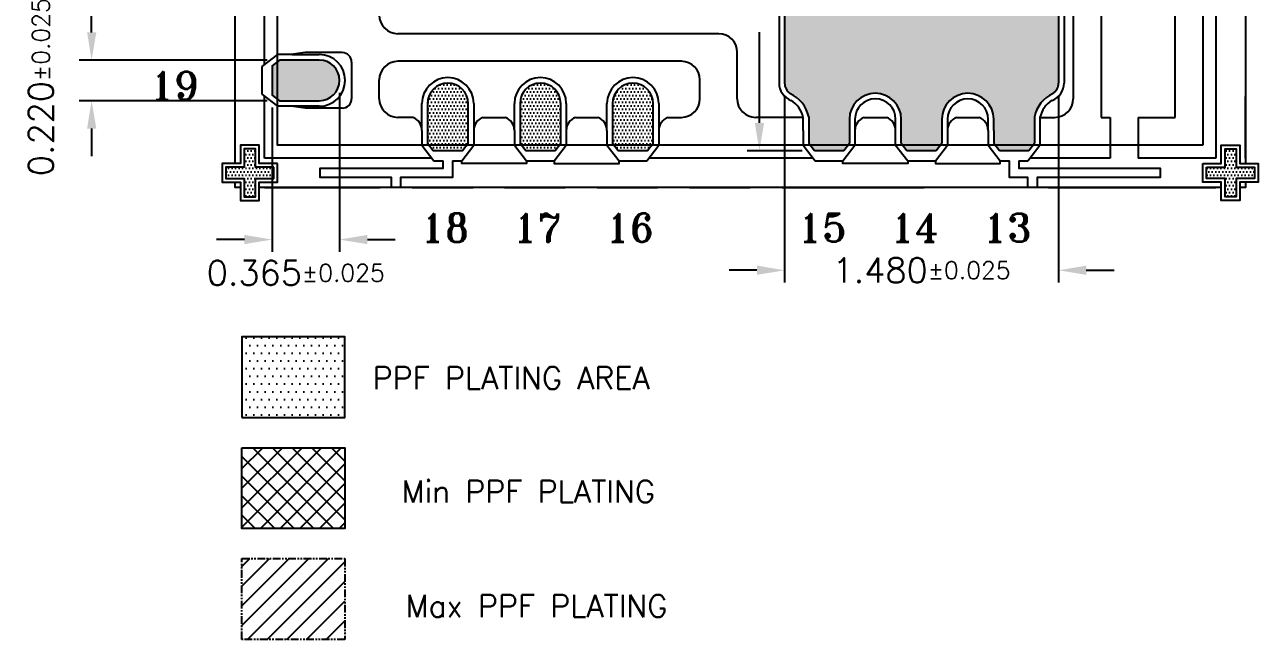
# Model space of a CAD drawing. Extents: x -63 to 190, y -89 to 86.
# Drawn here: x 80.5 to 180.5, y -55.1 to -5.2 of the extents above; entities that cross this region are included whole.
import ezdxf

# ---------------------------------------------------------------- set-up
doc = ezdxf.new("R2010")
doc.units = 0
doc.header["$MEASUREMENT"] = 0
doc.linetypes.add('HIDDEN', pattern=[0.375, 0.25, -0.125])
doc.linetypes.add('PHANTOM2', pattern=[1.25, 0.625, -0.125, 0.125, -0.125, 0.125, -0.125])
doc.layers.get('0').update_dxf_attribs({"linetype": 'CONTINUOUS'})
doc.layers.get('DEFPOINTS').update_dxf_attribs({"linetype": 'CONTINUOUS'})
for name, color, linetype in [('DIM', 3, 'CONTINUOUS'), ('HIDDEN', 6, 'HIDDEN'), ('max_plate', 4, 'CONTINUOUS'), ('Min', 1, 'CONTINUOUS'), ('min_plate', 6, 'CONTINUOUS'), ('NUM', 7, 'CONTINUOUS')]:
    doc.layers.add(name, color=color, linetype=linetype)
doc.styles.add('ROMANS', font='romans.shx', dxfattribs={"height": 2})
doc.styles.add('ROMANT', font='romant')
doc.dimstyles.new('DETAIL-A-1$0', dxfattribs={"dimscale": 25, "dimtxt": 0.08, "dimasz": 0.09, "dimexe": 0.04, "dimexo": 0.04, "dimgap": 0.04, "dimtad": 0, "dimdec": 3, "dimlfac": 0.05, "dimzin": 0, "dimdsep": 46, "dimtxsty": 'ROMANS', "dimcen": 0.04, "dimadec": 0, "dimazin": 0, "dimtfac": 1, "dimtdec": 3, "dimtofl": 0, "dimtmove": 0, "dimatfit": 3, "dimfxl": 1, "dimtolj": 1, "dimtzin": 0, "dimarcsym": 0})
pattern_1 = [(0, (0, 0), (0.140625, 0.28125), [0, -0.28125])]

# ---------------------------------------------------------------- blocks, each defined once
blk = doc.blocks.new('*D26')
at = {"layer": 'DEFPOINTS', "color": 0, "transparency": 16777216}
for p in [(297.93, 397.41), (282.7, 394.11), (297.93, 394.11)]:
    blk.add_point(p, dxfattribs=at)
at = {"layer": 'DIM', "color": 0, "lineweight": -2, "transparency": 16777216}
for p, q in [((282.7, 399.66), (282.7, 401.91)), ((296.93, 397.41), (281.7, 397.41)), ((296.93, 394.11), (281.7, 394.11)), ((282.7, 391.86), (282.7, 389.61))]:
    blk.add_line(p, q, dxfattribs=at)
at = {"layer": 'DIM', "color": 0, "transparency": 16777216}
for points in [[(282.33, 399.66), (283.08, 399.66), (282.7, 397.41)], [(282.33, 391.86), (283.08, 391.86), (282.7, 394.11)]]:
    blk.add_solid(points, dxfattribs=at)
at = {"layer": 'DIM', "color": 0, "transparency": 16777216, "insert": (278.59, 395.21), "char_height": 2, "attachment_point": 5, "rotation": 90, "style": 'ROMANS'}
blk.add_mtext('\\A1;0.220{\\H1.4;±0.025}', dxfattribs=at)
blk = doc.blocks.new('*D27')
at = {"layer": 'DEFPOINTS', "color": 0, "transparency": 16777216}
for p in [(302.8, 395.76), (297.33, 394.57), (297.33, 382.85)]:
    blk.add_point(p, dxfattribs=at)
at = {"layer": 'DIM', "color": 0, "lineweight": -2, "transparency": 16777216}
for p, q in [((302.8, 394.76), (302.8, 381.85)), ((297.33, 393.57), (297.33, 381.85)), ((295.08, 382.85), (292.83, 382.85)), ((305.05, 382.85), (307.3, 382.85))]:
    blk.add_line(p, q, dxfattribs=at)
at = {"layer": 'DIM', "color": 0, "transparency": 16777216}
for points in [[(295.08, 383.23), (295.08, 382.48), (297.33, 382.85)], [(305.05, 383.23), (305.05, 382.48), (302.8, 382.85)]]:
    blk.add_solid(points, dxfattribs=at)
at = {"layer": 'DIM', "color": 0, "transparency": 16777216, "insert": (299.25, 380.15), "char_height": 2, "attachment_point": 5, "style": 'ROMANS'}
blk.add_mtext('\\A1;0.365{\\H1.4;±0.025}', dxfattribs=at)
blk = doc.blocks.new('*D35')
at = {"layer": 'DEFPOINTS', "color": 0, "transparency": 16777216}
for p in [(338.88, 395.54), (361.08, 395.54), (361.08, 380.36)]:
    blk.add_point(p, dxfattribs=at)
at = {"layer": 'DIM', "color": 0, "lineweight": -2, "transparency": 16777216}
for p, q in [((338.88, 394.54), (338.88, 379.36)), ((361.08, 394.54), (361.08, 379.36)), ((336.63, 380.36), (334.38, 380.36)), ((363.33, 380.36), (365.58, 380.36))]:
    blk.add_line(p, q, dxfattribs=at)
at = {"layer": 'DIM', "color": 0, "transparency": 16777216}
for points in [[(336.63, 380.74), (336.63, 379.99), (338.88, 380.36)], [(363.33, 380.74), (363.33, 379.99), (361.08, 380.36)]]:
    blk.add_solid(points, dxfattribs=at)
at = {"layer": 'DIM', "color": 0, "transparency": 16777216, "insert": (349.98, 380.36), "char_height": 2, "attachment_point": 5, "style": 'ROMANS'}
blk.add_mtext('\\A1;1.480{\\H1.4;±0.025}', dxfattribs=at)
blk = doc.blocks.new('*D36')
at = {"layer": 'DEFPOINTS', "color": 0, "transparency": 16777216}
for p in [(339.93, 427.11), (336.83, 390.06), (341.29, 390.06)]:
    blk.add_point(p, dxfattribs=at)
at = {"layer": 'DIM', "color": 0, "lineweight": -2, "transparency": 16777216}
for p, q in [((338.93, 427.11), (335.83, 427.11)), ((336.83, 424.86), (336.83, 417.5)), ((336.83, 392.31), (336.83, 399.68)), ((340.29, 390.06), (335.83, 390.06))]:
    blk.add_line(p, q, dxfattribs=at)
at = {"layer": 'DIM', "color": 0, "transparency": 16777216}
for points in [[(336.46, 424.86), (337.21, 424.86), (336.83, 427.11)], [(336.46, 392.31), (337.21, 392.31), (336.83, 390.06)]]:
    blk.add_solid(points, dxfattribs=at)
at = {"layer": 'DIM', "color": 0, "transparency": 16777216, "insert": (336.83, 408.59), "char_height": 2, "attachment_point": 5, "rotation": 90, "style": 'ROMANS'}
blk.add_mtext('\\A1;2.470{\\H1.4;±0.025}', dxfattribs=at)

msp = doc.modelspace()

# ---------------------------------------------------------------- hatches: boundary and pattern name
at = {"layer": 'max_plate'}
h = msp.add_hatch(dxfattribs=at)
h.set_pattern_fill('ANSI31', color=256, scale=9, style=0)
h.set_pattern_definition([(45, (112.1222, 3.0096), (-0.795495, 0.795495), [])])
h.paths.add_polyline_path([(106.4444, -48.544), (98.1115, -48.544), (98.1115, -55.0881), (106.4444, -55.0881)])
at = {"layer": 'Min'}
h = msp.add_hatch(dxfattribs=at)
h.set_pattern_fill('DOTS,_O', color=256, scale=4.5)
h.set_pattern_definition(pattern_1)
h.paths.add_polyline_path([(164.3, 40.2445, 0.17265492), (164.0639, 40.9079, -0.04980692), (163.85, 41.2311), (163.85, 44.8477), (163.3894, 45.45), (161.0106, 45.45), (160.55, 44.8477), (160.55, 43.125), (160.55, 42.9, -1), (156.35, 42.9), (156.35, 43.8099), (156.35, 44.8477), (155.8894, 45.45), (153.5106, 45.45), (153.05, 44.8477), (153.05, 41.2311, -0.04980692), (152.8361, 40.9079, 0.17265492), (152.6, 40.2445), (152.6, 23.55, -0.41421356), (150.65, 21.6), (143.15, 21.6, 0.41421356), (142.1, 20.55), (142.1, -9.9705, 0.24026343), (142.5334, -10.8204, -0.24146491), (144.05, -12.7016), (144.05, -14.8477), (144.5106, -15.45), (146.8894, -15.45), (147.35, -14.8477), (147.35, -12.9001, -1), (151.55, -12.9001), (151.55, -14.8477), (152.0106, -15.45), (154.3894, -15.45), (154.85, -14.8477), (154.85, -12.9001, -1), (159.05, -12.9001), (159.05, -13.8099), (159.05, -14.8477), (159.5106, -15.45), (161.8894, -15.45), (162.35, -14.8477), (162.35, -12.7016, -0.24146491), (163.8666, -10.8204, 0.24026343), (164.3, -9.9705)])
h.paths.add_polyline_path([(146, 34.5, 0.41421356), (145.7, 34.8), (142.7, 34.8, 0.41421356), (142.4, 34.5), (142.4, 29.25, 0.41421356), (142.7, 28.95), (145.7, 28.95, 0.41421356), (146, 29.25)], flags=17)
h.paths.add_polyline_path([(135.44, 34.35, 0.41421356), (134.39, 35.4), (115.5864, 35.4), (111.35, 31.1636), (111.35, 10.575, 0.41421356), (112.4, 9.525), (134.39, 9.525, 0.41421356), (135.44, 10.575)])
h = msp.add_hatch(dxfattribs=at)
h.set_pattern_fill('DOTS,_O', color=256, scale=4.5)
h.set_pattern_definition(pattern_1)
edge = h.paths.add_edge_path()
edge.add_arc((104.375, -9.75), 1.65, 270, 450)
edge.add_line((104.375, -8.1), (101.1523, -8.1))
edge.add_line((101.1523, -8.1), (100.55, -8.5606))
edge.add_line((100.55, -8.5606), (100.55, -10.9394))
edge.add_line((100.55, -10.9394), (101.1523, -11.4))
edge.add_line((101.1523, -11.4), (104.375, -11.4))
edge = h.paths.add_edge_path()
edge.add_arc((104.375, -2.25), 1.65, 270, 450)
edge.add_line((104.375, -0.6), (101.1523, -0.6))
edge.add_line((101.1523, -0.6), (100.55, -1.0606))
edge.add_line((100.55, -1.0606), (100.55, -3.4394))
edge.add_line((100.55, -3.4394), (101.1523, -3.9))
edge.add_line((101.1523, -3.9), (104.375, -3.9))
edge = h.paths.add_edge_path()
edge.add_arc((104.375, 5.25), 1.65, 270, 450)
edge.add_line((104.375, 6.9), (101.1523, 6.9))
edge.add_line((101.1523, 6.9), (100.55, 6.4394))
edge.add_line((100.55, 6.4394), (100.55, 4.0606))
edge.add_line((100.55, 4.0606), (101.1523, 3.6))
edge.add_line((101.1523, 3.6), (104.375, 3.6))
edge = h.paths.add_edge_path()
edge.add_arc((104.375, 12.75), 1.65, 270, 450)
edge.add_line((104.375, 14.4), (101.1523, 14.4))
edge.add_line((101.1523, 14.4), (100.55, 13.9394))
edge.add_line((100.55, 13.9394), (100.55, 11.5606))
edge.add_line((100.55, 11.5606), (101.1523, 11.1))
edge.add_line((101.1523, 11.1), (104.375, 11.1))
edge = h.paths.add_edge_path()
edge.add_arc((104.375, 20.25), 1.65, 270, 450)
edge.add_line((104.375, 21.9), (101.1523, 21.9))
edge.add_line((101.1523, 21.9), (100.55, 21.4394))
edge.add_line((100.55, 21.4394), (100.55, 19.0606))
edge.add_line((100.55, 19.0606), (101.1523, 18.6))
edge.add_line((101.1523, 18.6), (104.375, 18.6))
edge = h.paths.add_edge_path()
edge.add_arc((104.375, 27.75), 1.65, 270, 450)
edge.add_line((104.375, 29.4), (101.1523, 29.4))
edge.add_line((101.1523, 29.4), (100.55, 28.9394))
edge.add_line((100.55, 28.9394), (100.55, 26.5606))
edge.add_line((100.55, 26.5606), (101.1523, 26.1))
edge.add_line((101.1523, 26.1), (104.375, 26.1))
edge = h.paths.add_edge_path()
edge.add_arc((104.375, 35.25), 1.65, 270, 450)
edge.add_line((104.375, 36.9), (101.1523, 36.9))
edge.add_line((101.1523, 36.9), (100.55, 36.4394))
edge.add_line((100.55, 36.4394), (100.55, 34.0606))
edge.add_line((100.55, 34.0606), (101.1523, 33.6))
edge.add_line((101.1523, 33.6), (104.375, 33.6))
h = msp.add_hatch(dxfattribs=at)
h.set_pattern_fill('DOTS,_O', color=256, scale=4.5)
h.set_pattern_definition(pattern_1)
h.paths.add_polyline_path([(128.15, -11.625), (128.15, -14.8477), (128.6106, -15.45), (130.9894, -15.45), (131.45, -14.8477), (131.45, -11.625, 1)])
h.paths.add_polyline_path([(123.95, -11.625, 1), (120.65, -11.625), (120.65, -14.8477), (121.1106, -15.45), (123.4894, -15.45), (123.95, -14.8477)])
h.paths.add_polyline_path([(116.45, -11.625, 1), (113.15, -11.625), (113.15, -14.8477), (113.6106, -15.45), (115.9894, -15.45), (116.45, -14.8477)])
h = msp.add_hatch(dxfattribs=at)
h.set_pattern_fill('DOTS,_O', color=256, scale=4.5)
h.set_pattern_definition(pattern_1)
h.paths.add_polyline_path([(98.3, -16.8), (96.8, -16.8), (96.8, -17.7), (98.3, -17.7), (98.3, -19.2), (99.2, -19.2), (99.2, -17.7), (100.7, -17.7), (100.7, -16.8), (99.2, -16.8), (99.2, -15.3), (98.3, -15.3)])
h = msp.add_hatch(dxfattribs=at)
h.set_pattern_fill('DOTS,_O', color=256, scale=4.5)
h.set_pattern_definition(pattern_1)
h.paths.add_polyline_path([(178.7, -16.8), (178.7, -15.3), (177.8, -15.3), (177.8, -16.8), (176.3, -16.8), (176.3, -17.7), (177.8, -17.7), (177.8, -19.2), (178.7, -19.2), (178.7, -17.7), (180.2, -17.7), (180.2, -16.8)])
h = msp.add_hatch(dxfattribs=at)
h.set_pattern_fill('DOTS', color=1, scale=10, style=0)
h.paths.add_polyline_path([(106.4444, -30.5439), (98.1115, -30.5439), (98.1115, -37.0879), (106.4444, -37.0879)])
at = {"layer": 'min_plate'}
h = msp.add_hatch(dxfattribs=at)
h.set_pattern_fill('ANSI37', color=256, scale=9, style=0)
h.set_pattern_definition([(45, (112.1222, 3.0096), (-0.795495, 0.795495), []), (135, (112.1222, 3.0096), (-0.795495, -0.795495), [])])
h.paths.add_polyline_path([(106.4444, -39.5439), (98.1115, -39.5439), (98.1115, -46.088), (106.4444, -46.088)])

# ---------------------------------------------------------------- linework, layer by layer
for p, q in [((165.5, 41.25), (165.5, -11.25)), ((164.75, 40.2445), (164.75, -9.9705)), ((167.75, 31.875), (167.75, -12.75)), ((141.65, 20.55), (141.65, -9.9705)), ((177.05, -1.2971), (177.05, -16.05)), ((173.75, -12.75), (173.75, -2.1)), ((136.7563, -5.9617), (110.7425, -5.9617)), ((101, -7.65), (99.725, -8.625)), ((102.1901, -7.65), (101, -7.65)), ((103.2295, -7.5), (102.11, -7.65)), ((102.1901, -7.65), (104.375, -7.65)), ((106.235, -7.5), (103.2295, -7.5)), ((138.2562, -9.36), (138.2562, -7.4617)), ((99.725, -8.625), (99.725, -10.875)), ((107, -8.262), (107, -11.238)), ((133.7375, -8.205), (110.7425, -8.205)), ((109.2425, -11.25), (109.2425, -9.705)), ((135.2375, -11.25), (135.2375, -9.705)), ((138.2562, -11.25), (138.2562, -9.36)), ((99.725, -10.875), (101, -11.85)), ((104.375, -11.85), (101, -11.85)), ((103.2295, -12), (102.11, -11.85)), ((106.238, -12), (103.2295, -12)), ((112.7, -13.8099), (112.7, -11.625)), ((116.9, -11.625), (116.9, -15)), ((120.2, -13.8099), (120.2, -11.625)), ((124.4, -11.625), (124.4, -15)), ((127.7, -13.8099), (127.7, -11.625)), ((131.9, -11.625), (131.9, -15)), ((111.95, -12.75), (110.7425, -12.75)), ((117.65, -12.75), (119.45, -12.75)), ((125.15, -12.75), (126.95, -12.75)), ((132.65, -12.75), (133.7375, -12.75)), ((143.6, -12.75), (139.7562, -12.75)), ((143.6, -13.8099), (143.6, -12.75)), ((147.8, -12.9001), (147.8, -15)), ((148.55, -12.75), (150.35, -12.75)), ((151.1, -15), (151.1, -12.9001)), ((155.3, -12.9001), (155.3, -15)), ((156.05, -12.75), (157.85, -12.75)), ((158.6, -13.8099), (158.6, -12.9001)), ((162.8, -12.75), (164, -12.75)), ((162.8, -12.75), (162.8, -15)), ((167.75, -12.75), (168.5, -12.75)), ((168.5, -12.75), (168.5, -16.05)), ((170.75, -12.75), (173.75, -12.75)), ((170.75, -12.75), (170.75, -16.05)), ((112.7, -13.8099), (112.7, -15)), ((120.2, -13.8099), (120.2, -15)), ((127.7, -13.8099), (127.7, -15)), ((143.6, -13.8099), (143.6, -15)), ((158.6, -13.8099), (158.6, -15)), ((112.7, -15), (113.675, -16.275)), ((115.925, -16.275), (116.9, -15)), ((120.2, -15), (121.175, -16.275)), ((123.425, -16.275), (124.4, -15)), ((127.7, -15), (128.675, -16.275)), ((130.925, -16.275), (131.9, -15)), ((143.6, -15), (144.575, -16.275)), ((146.825, -16.275), (147.8, -15)), ((151.1, -15), (152.075, -16.275)), ((154.325, -16.275), (155.3, -15)), ((158.6, -15), (159.575, -16.275)), ((161.825, -16.275), (162.8, -15)), ((113.675, -16.275), (114.425, -16.275)), ((115.175, -16.275), (115.925, -16.275)), ((121.175, -16.275), (123.425, -16.275)), ((128.675, -16.275), (130.925, -16.275)), ((144.575, -16.275), (146.825, -16.275)), ((152.075, -16.275), (154.325, -16.275)), ((159.575, -16.275), (160.325, -16.275)), ((161.075, -16.275), (161.825, -16.275)), ((177.05, -16.05), (170.75, -16.05)), ((99.95, -18.45), (109.3029, -18.45)), ((111.8971, -18.45), (116.8029, -18.45)), ((119.3971, -18.45), (124.3029, -18.45)), ((126.8971, -18.45), (131.8029, -18.45)), ((134.3971, -18.45), (139.3029, -18.45)), ((141.8971, -18.45), (153.4029, -18.45)), ((163.4971, -18.45), (177.05, -18.45))]:
    msp.add_line(p, q)
for points in [[(97.55, -16.5), (97.55, 46.5)], [(179.45, 46.5), (179.45, -16.5)], [(99.95, -8.4529), (99.95, -3.5471)], [(99.95, -16.05), (99.95, -11.0471)], [(179.45, -16.05), (179.45, -11.0471)], [(113.5029, -16.05), (99.95, -16.05)], [(110.225, -18.45), (110.225, -17.625), (104.45, -17.625), (104.45, -16.875), (114.425, -16.875), (114.425, -16.275)], [(115.175, -16.275), (115.175, -17.625), (110.975, -17.625), (110.975, -18.45)], [(121.175, -16.275), (121.175, -16.5), (115.925, -16.5), (115.925, -16.275)], [(123.425, -16.275), (123.425, -16.5), (128.675, -16.5), (128.675, -16.275)], [(144.4029, -16.05), (131.0971, -16.05)], [(152.075, -16.275), (152.075, -16.5), (146.825, -16.5), (146.825, -16.275)], [(154.325, -16.275), (154.325, -16.5), (159.575, -16.5), (159.575, -16.275)], [(161.825, -18.45), (161.825, -17.625), (160.325, -17.625), (160.325, -16.275)], [(161.075, -16.275), (161.075, -16.875), (172.55, -16.875), (172.55, -17.625), (162.575, -17.625), (162.575, -18.45)], [(168.5, -16.05), (161.9971, -16.05)], [(98, -18.45), (97.55, -18.45), (97.55, -18)], [(179.45, -18), (179.45, -18.45), (179, -18.45)], [(177.5, -18.45), (99.5, -18.45)], [(111.8971, -18.45), (116.8426, -18.45)]]:
    msp.add_lwpolyline(points)
for points in [[(101, -16.5), (99.5, -16.5), (99.5, -15), (98, -15), (98, -16.5), (96.5, -16.5), (96.5, -18), (98, -18), (98, -19.5), (99.5, -19.5), (99.5, -18), (101, -18), (101, -16.5)], [(176, -16.5), (177.5, -16.5), (177.5, -15), (179, -15), (179, -16.5), (180.5, -16.5), (180.5, -18), (179, -18), (179, -19.5), (177.5, -19.5), (177.5, -18), (176, -18), (176, -16.5)]]:
    msp.add_lwpolyline(points, close=True)
for centre, radius, start, end in [((110.7425, -4.4617), 1.5, 180, 270), ((136.7563, -7.4617), 1.5, 0, 90), ((104.375, -9.75), 2.1, 270, 90), ((106.238, -8.262), 0.762, 0, 90), ((110.7425, -9.705), 1.5, 90, 180), ((133.7375, -9.705), 1.5, 0, 90), ((114.8, -11.625), 2.1, 0, 180), ((122.3, -11.625), 2.1, 0, 180), ((129.8, -11.625), 2.1, 0, 180), ((143.15, -9.9705), 1.5, 180, 249.172503), ((163.25, -9.9705), 1.5, 290.827497, 0), ((106.238, -11.238), 0.762, 270, 0), ((110.7425, -11.25), 1.5, 180, 270), ((133.7375, -11.25), 1.5, 270, 360), ((139.7562, -11.25), 1.5, 180, 270), ((141.4576, -13.2397), 2.1977, 12.874314, 58.169096), ((149.45, -12.9001), 1.65, 0, 180), ((156.95, -12.9001), 1.65, 0, 180), ((164.9424, -13.2397), 2.1977, 121.830904, 167.125686), ((164, -11.25), 1.5, 270, 0), ((111.5761, -13.8099), 1.1239, 0, 70.569329), ((118.0239, -13.8099), 1.1239, 109.430671, 180), ((119.0761, -13.8099), 1.1239, 0, 70.569329), ((125.5239, -13.8099), 1.1239, 109.430671, 180), ((126.5761, -13.8099), 1.1239, 0, 70.569329), ((133.0239, -13.8099), 1.1239, 109.430671, 180), ((148.9239, -13.8099), 1.1239, 109.430671, 180), ((149.9761, -13.8099), 1.1239, 0, 70.569329), ((156.4239, -13.8099), 1.1239, 109.430671, 180), ((157.4761, -13.8099), 1.1239, 0, 70.569329)]:
    msp.add_arc(centre, radius, start, end)
at = {"layer": 'HIDDEN', "linetype": 'ByBlock'}
msp.add_lwpolyline([(176, -15), (101, -15), (101, 45), (176, 45)], close=True, dxfattribs=at)
at = {"layer": 'max_plate', "linetype": 'PHANTOM2'}
msp.add_lwpolyline([(98.1115, -48.544), (106.4444, -48.544), (106.4444, -55.0881), (98.1115, -55.0881)], close=True, dxfattribs=at)
at = {"layer": 'Min'}
for p, q in [((164.3, 40.2445), (164.3, -9.9705)), ((142.1, 20.55), (142.1, -9.9705)), ((144.05, -12.7016), (144.05, -14.8477)), ((147.35, -12.9001), (147.35, -14.8477)), ((151.55, -14.8477), (151.55, -12.9001)), ((154.85, -12.9001), (154.85, -14.8477)), ((159.05, -13.8099), (159.05, -12.9001)), ((162.35, -12.7016), (162.35, -14.8477)), ((159.05, -13.8099), (159.05, -14.8477)), ((144.05, -14.8477), (144.5106, -15.45)), ((146.8894, -15.45), (147.35, -14.8477)), ((151.55, -14.8477), (152.0106, -15.45)), ((154.3894, -15.45), (154.85, -14.8477)), ((159.05, -14.8477), (159.5106, -15.45)), ((161.8894, -15.45), (162.35, -14.8477)), ((144.5106, -15.45), (146.8894, -15.45)), ((152.0106, -15.45), (154.3894, -15.45)), ((159.5106, -15.45), (161.8894, -15.45))]:
    msp.add_line(p, q, dxfattribs=at)
for points in [[(104.375, -11.4, 1), (104.375, -8.1), (101.1523, -8.1), (100.55, -8.5606), (100.55, -10.9394), (101.1523, -11.4)], [(116.45, -11.625, 1), (113.15, -11.625), (113.15, -14.8477), (113.6106, -15.45), (115.9894, -15.45), (116.45, -14.8477)], [(123.95, -11.625, 1), (120.65, -11.625), (120.65, -14.8477), (121.1106, -15.45), (123.4894, -15.45), (123.95, -14.8477)], [(131.45, -11.625, 1), (128.15, -11.625), (128.15, -14.8477), (128.6106, -15.45), (130.9894, -15.45), (131.45, -14.8477)]]:
    msp.add_lwpolyline(points, format="xyb", close=True, dxfattribs=at)
for points in [[(100.7, -16.8), (99.2, -16.8), (99.2, -15.3), (98.3, -15.3), (98.3, -16.8), (96.8, -16.8), (96.8, -17.7), (98.3, -17.7), (98.3, -19.2), (99.2, -19.2), (99.2, -17.7), (100.7, -17.7)], [(176.3, -16.8), (177.8, -16.8), (177.8, -15.3), (178.7, -15.3), (178.7, -16.8), (180.2, -16.8), (180.2, -17.7), (178.7, -17.7), (178.7, -19.2), (177.8, -19.2), (177.8, -17.7), (176.3, -17.7)]]:
    msp.add_lwpolyline(points, close=True, dxfattribs=at)
at = {"layer": 'Min', "color": 1}
msp.add_lwpolyline([(98.1115, -37.0879), (106.4444, -37.0879), (106.4444, -30.5439), (98.1115, -30.5439)], close=True, dxfattribs=at)
at = {"layer": 'Min'}
for centre, radius, start, end in [((143.15, -9.9705), 1.05, 180, 234.040015), ((163.25, -9.9705), 1.05, 305.959985, 0), ((141.4576, -13.2397), 2.6477, 11.725117, 66.025392), ((149.45, -12.9001), 2.1, 0, 180), ((156.95, -12.9001), 2.1, 0, 180), ((164.9424, -13.2397), 2.6477, 113.974608, 168.274883)]:
    msp.add_arc(centre, radius, start, end, dxfattribs=at)
at = {"layer": 'min_plate'}
msp.add_lwpolyline([(98.1115, -39.5439), (106.4444, -39.5439), (106.4444, -46.088), (98.1115, -46.088)], close=True, dxfattribs=at)

# ---------------------------------------------------------------- texts
at = {"layer": 'max_plate', "insert": (132.6007, -51.4829), "char_height": 1.8, "attachment_point": 3, "style": 'ROMANS'}
msp.add_mtext('Max PPF PLATING', dxfattribs=at)
at = {"layer": 'Min', "color": 1, "style": 'ROMANS'}
msp.add_text('PPF PLATING AREA', height=1.8, dxfattribs=at).set_placement((108.7084, -34.791))
at = {"layer": 'min_plate', "insert": (131.5808, -42.1957), "char_height": 1.8, "attachment_point": 3, "style": 'ROMANS'}
msp.add_mtext('Min PPF PLATING', dxfattribs=at)
at = {"layer": 'NUM', "style": 'ROMANT'}
for s, p in [('19', (90.6623, -11.3211)), ('18', (112.6038, -22.8406)), ('17', (120.1038, -22.8406)), ('16', (127.6038, -22.8406)), ('15', (143.1867, -22.8406)), ('14', (150.6867, -22.8406)), ('13', (158.1866, -22.8406))]:
    msp.add_text(s, height=2.286, dxfattribs=at).set_placement(p)

# ---------------------------------------------------------------- dimensions: what is measured, and where the dimension line sits
at = {"layer": 'DIM'}
dim = msp.add_linear_dim(base=(140.0576, -15.45), p1=(143.15, 21.6), p2=(144.5106, -15.45), angle=90, dimstyle='DETAIL-A-1$0', override={"dimlfac": 0.066667, "dimtol": 1, "dimtp": 0.025, "dimtm": 0.025, "dimtfac": 0.7, "dimtmove": 2}, dxfattribs=at)
dim.commit()
dim.dimension.update_dxf_attribs({"geometry": '*D36', "text_midpoint": (140.0576, 3.075), "insert": (-196.7765, -405.5144)})
dim = msp.add_linear_dim(base=(85.9281, -11.4), p1=(101.1523, -8.1), p2=(101.1523, -11.4), angle=90, dimstyle='DETAIL-A-1$0', override={"dimlfac": 0.066667, "dimtol": 1, "dimtp": 0.025, "dimtm": 0.025, "dimtfac": 0.7, "dimtmove": 2}, dxfattribs=at)
dim.commit()
dim.dimension.update_dxf_attribs({"geometry": '*D26', "text_midpoint": (81.8085, -10.3055), "dimtype": 128, "insert": (-196.7765, -405.5144)})
dim = msp.add_linear_dim(base=(100.55, -22.6604), p1=(106.025, -9.75), p2=(100.55, -10.9394), dimstyle='DETAIL-A-1$0', override={"dimlfac": 0.066667, "dimtol": 1, "dimtp": 0.025, "dimtm": 0.025, "dimtfac": 0.7, "dimtmove": 2}, dxfattribs=at)
dim.commit()
dim.dimension.update_dxf_attribs({"geometry": '*D27', "text_midpoint": (102.4775, -25.3627), "dimtype": 128, "insert": (-196.7765, -405.5144)})
dim = msp.add_linear_dim(base=(164.3, -25.1505), p1=(142.1, -9.9705), p2=(164.3, -9.9705), dimstyle='DETAIL-A-1$0', override={"dimlfac": 0.066667, "dimtol": 1, "dimtp": 0.025, "dimtm": 0.025, "dimtfac": 0.7, "dimtmove": 2}, dxfattribs=at)
dim.commit()
dim.dimension.update_dxf_attribs({"geometry": '*D35', "text_midpoint": (153.2, -25.1505), "insert": (-196.7765, -405.5144)})

doc.saveas('drawing.dxf')
